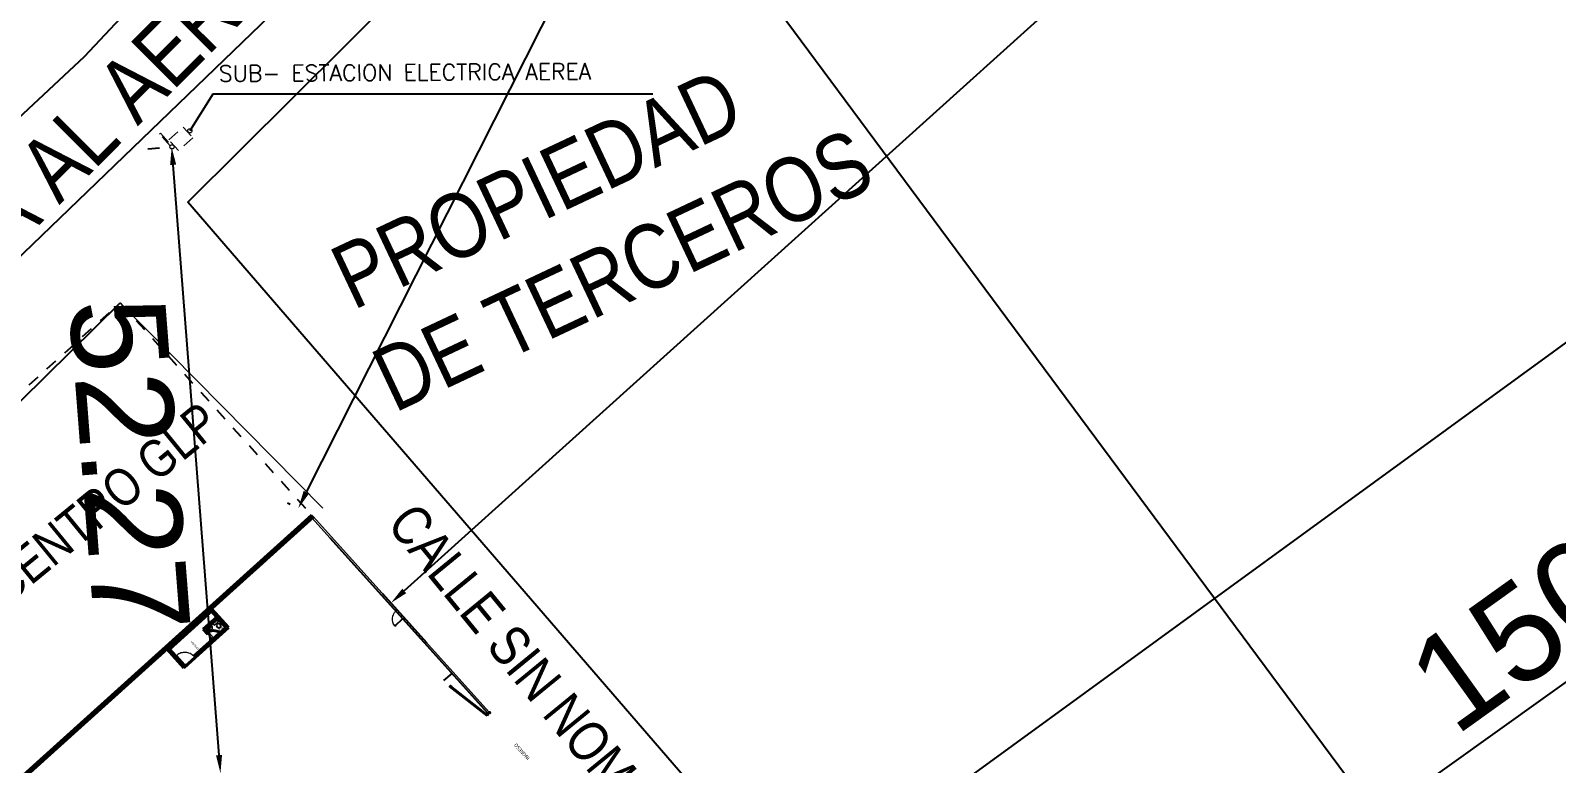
# Model space of a CAD drawing. Header units: metres. Extents: x -2639 to -2278, y 1912 to 2089.
# Drawn here: x -2350.7 to -2338, y 2050.33 to 2056.43 of the extents above; entities that cross this region are included whole.
import ezdxf

# ---------------------------------------------------------------- set-up
doc = ezdxf.new("R2010")
doc.units = ezdxf.units.M
for name, pattern in [('CENTER', [50.8, 31.75, -6.35, 6.35, -6.35]), ('DASHED2', [0.375, 0.25, -0.125]), ('DesignArq-linea-continua-2010', [0]), ('HIDDEN', [0.375, 0.25, -0.125])]:
    doc.linetypes.add(name, pattern=pattern)
for name, color, linetype, lineweight in [('0.2', 2, 'Continuous', 9), ('ESTIL - S.H. -  2012', 94, 'DesignArq-linea-continua-2010', 15), ('muro02', 3, 'Continuous', 18), ('MUROS', 1, 'Continuous', 40), ('proyeccion', 5, 'HIDDEN', 13), ('puerta', 6, 'Continuous', 15), ('T-TITULOS', 4, 'DASHED2', 5), ('VIAS', 8, 'HIDDEN', 9)]:
    doc.layers.add(name, color=color, linetype=linetype, lineweight=lineweight)
for name, color, linetype in [('015', 40, 'Continuous'), ('4', 5, 'Continuous'), ('AMBIENTES', 3, 'Continuous'), ('TEXTURA PISO', 252, 'Continuous')]:
    doc.layers.add(name, color=color, linetype=linetype)
doc.styles.add('ARIAL NARROW', font='ARIALN.TTF')
doc.styles.add('ROMANS', font='romans.shx')
doc.styles.get("Standard").update_dxf_attribs({"font": 'arial.ttf'})
doc.styles.add('TITLEINFO', font='arial.ttf', dxfattribs={"height": 0.2})
doc.styles.add('TITULOS', font='tahoma.ttf', dxfattribs={"height": 0.3})
doc.dimstyles.new('1-5000', dxfattribs={"dimtxt": 0.8, "dimasz": 0.15, "dimexe": 0.1, "dimexo": 0.2, "dimgap": 0.15, "dimtad": 2, "dimlfac": 10, "dimzin": 12, "dimdsep": 46, "dimtxsty": 'Standard', "dimcen": 0.2, "dimclrd": 1, "dimclre": 1, "dimclrt": 2, "dimadec": 5, "dimazin": 0, "dimtm": 1e-09, "dimtfac": 1, "dimtix": 1, "dimtmove": 0, "dimatfit": 3, "dimfxl": 0, "dimarcsym": 0})

# ---------------------------------------------------------------- blocks, each defined once
blk = doc.blocks.new('*D54')
at = {"color": 1, "lineweight": -2}
for p, q in [((-2331.11, 2055.563), (-2331.32, 2055.856)), ((-2343.341, 2047.128), (-2331.384, 2055.688)), ((-2343.312, 2046.829), (-2343.522, 2047.122))]:
    blk.add_line(p, q, dxfattribs=at)
at = {"color": 1}
for points in [[(-2331.398, 2055.708), (-2331.369, 2055.667), (-2331.262, 2055.775)], [(-2343.356, 2047.149), (-2343.327, 2047.108), (-2343.463, 2047.041)]]:
    blk.add_solid(points, dxfattribs=at)
at = {"layer": 'Defpoints', "color": 0}
for p in [(-2331.262, 2055.775), (-2330.994, 2055.401), (-2343.195, 2046.666)]:
    blk.add_point(p, dxfattribs=at)
at = {"color": 2, "insert": (-2337.688, 2051.862), "char_height": 0.8, "attachment_point": 5, "rotation": 35.596}
blk.add_mtext('150.05', dxfattribs=at)
blk = doc.blocks.new('*D56')
at = {"color": 1, "lineweight": -2}
for p, q in [((-2286.321, 2068.902), (-2286.376, 2069.044)), ((-2343.147, 2046.956), (-2286.48, 2068.897)), ((-2343.268, 2046.853), (-2343.323, 2046.996))]:
    blk.add_line(p, q, dxfattribs=at)
at = {"color": 1}
for points in [[(-2286.489, 2068.92), (-2286.471, 2068.874), (-2286.34, 2068.951)], [(-2343.156, 2046.98), (-2343.138, 2046.933), (-2343.287, 2046.902)]]:
    blk.add_solid(points, dxfattribs=at)
at = {"layer": 'Defpoints', "color": 0}
for p in [(-2286.34, 2068.951), (-2286.249, 2068.715), (-2343.195, 2046.666)]:
    blk.add_point(p, dxfattribs=at)
at = {"color": 2, "insert": (-2315.015, 2058.447), "char_height": 0.8, "attachment_point": 5, "rotation": 21.1656}
blk.add_mtext('610.66', dxfattribs=at)
blk = doc.blocks.new('*D64')
at = {"color": 1, "lineweight": -2}
for p, q in [((-2349.721, 2055.443), (-2349.624, 2055.451)), ((-2349.13, 2050.397), (-2349.512, 2055.309)), ((-2349.315, 2050.232), (-2349.218, 2050.24))]:
    blk.add_line(p, q, dxfattribs=at)
at = {"color": 1}
for points in [[(-2349.487, 2055.311), (-2349.537, 2055.307), (-2349.524, 2055.458)], [(-2349.105, 2050.399), (-2349.155, 2050.395), (-2349.118, 2050.247)]]:
    blk.add_solid(points, dxfattribs=at)
at = {"layer": 'Defpoints', "color": 0}
for p in [(-2349.524, 2055.458), (-2349.521, 2055.459), (-2349.115, 2050.248)]:
    blk.add_point(p, dxfattribs=at)
at = {"color": 2, "insert": (-2349.878, 2052.809), "char_height": 0.8, "attachment_point": 5, "rotation": 274.4556}
blk.add_mtext('52.27', dxfattribs=at)
blk = doc.blocks.new('*D68')
at = {"color": 1, "lineweight": -2}
for p, q in [((-2298.422, 2079.518), (-2299.946, 2081.61)), ((-2300.008, 2081.441), (-2344.657, 2048.928)), ((-2343.313, 2046.828), (-2344.837, 2048.92))]:
    blk.add_line(p, q, dxfattribs=at)
at = {"color": 1}
for points in [[(-2300.023, 2081.461), (-2299.994, 2081.42), (-2299.887, 2081.529)], [(-2344.671, 2048.948), (-2344.642, 2048.908), (-2344.778, 2048.84)]]:
    blk.add_solid(points, dxfattribs=at)
at = {"layer": 'Defpoints', "color": 0}
for p in [(-2298.305, 2079.356), (-2344.778, 2048.84), (-2343.195, 2046.666)]:
    blk.add_point(p, dxfattribs=at)
at = {"color": 2, "insert": (-2322.661, 2065.636), "char_height": 0.8, "attachment_point": 5, "rotation": 36.0622}
blk.add_mtext('555.32', dxfattribs=at)
blk = doc.blocks.new('*D69')
at = {"color": 1, "lineweight": -2}
for p, q in [((-2342.93, 2063.599), (-2342.953, 2063.611)), ((-2342.932, 2063.432), (-2348.404, 2052.584)), ((-2348.537, 2052.484), (-2348.561, 2052.495))]:
    blk.add_line(p, q, dxfattribs=at)
at = {"color": 1}
for points in [[(-2342.954, 2063.444), (-2342.909, 2063.421), (-2342.864, 2063.566)], [(-2348.426, 2052.596), (-2348.382, 2052.573), (-2348.471, 2052.45)]]:
    blk.add_solid(points, dxfattribs=at)
at = {"layer": 'Defpoints', "color": 0}
for p in [(-2342.751, 2063.509), (-2348.471, 2052.45), (-2348.358, 2052.393)]:
    blk.add_point(p, dxfattribs=at)
at = {"color": 2, "insert": (-2346.166, 2058.26), "char_height": 0.8, "attachment_point": 5, "rotation": 63.2317}
blk.add_mtext('124.5', dxfattribs=at)
blk = doc.blocks.new('*D70')
at = {"color": 1, "lineweight": -2}
for p, q in [((-2332.518, 2064.748), (-2332.885, 2065.155)), ((-2332.929, 2064.981), (-2347.589, 2051.764)), ((-2347.4, 2051.331), (-2347.767, 2051.738))]:
    blk.add_line(p, q, dxfattribs=at)
at = {"color": 1}
for points in [[(-2332.946, 2064.999), (-2332.912, 2064.962), (-2332.818, 2065.081)], [(-2347.606, 2051.782), (-2347.572, 2051.745), (-2347.7, 2051.663)]]:
    blk.add_solid(points, dxfattribs=at)
at = {"layer": 'Defpoints', "color": 0}
for p in [(-2332.384, 2064.6), (-2347.7, 2051.663), (-2347.267, 2051.182)]:
    blk.add_point(p, dxfattribs=at)
at = {"color": 2, "insert": (-2340.633, 2058.787), "char_height": 0.8, "attachment_point": 5, "rotation": 42.0362}
blk.add_mtext('200.38', dxfattribs=at)
blk = doc.blocks.new('COSTA GAS_ CASCO$0$P-100')
at = {"layer": 'puerta', "color": 9}
for p, q in [((0.04, 0), (0, 0)), ((0, -0.15), (0, 0)), ((0.04, -0.11), (0.04, 0)), ((0.95, 0), (1, 0)), ((0.95, -0.11), (0.95, 0)), ((1, -0.15), (1, 0)), ((0.03, -0.15), (0, -0.15)), ((0, -1.03), (0, -0.99)), ((0.03, -0.99), (0, -0.99)), ((0.03, -1.02), (0, -1.03)), ((0.04, -0.11), (0.03, -0.11)), ((0.03, -0.15), (0.03, -0.11)), ((0.03, -1), (0.03, -0.99)), ((0.04, -0.99), (0.03, -0.99)), ((0.03, -1), (0.03, -0.99)), ((0.03, -1), (0.03, -1)), ((0.03, -1), (0.03, -1.02)), ((0.03, -1), (0.03, -1.02)), ((0.03, -1), (0.03, -1.02)), ((0.03, -1), (0.03, -1)), ((0.03, -1), (0.03, -1)), ((0.03, -1.02), (0.03, -1.02)), ((0.03, -1.02), (0.03, -1.02)), ((0.03, -1.02), (0.03, -1.02)), ((0.03, -1.02), (0.03, -1.02)), ((0.04, -1.02), (0.03, -1.02)), ((0.03, -1.02), (0.03, -1.02)), ((0.04, -0.15), (0.04, -1.06)), ((0.04, -0.15), (0.08, -0.15)), ((0.04, -0.98), (0.04, -1.03)), ((0.04, -0.98), (0.04, -0.99)), ((0.04, -0.98), (0.04, -0.98)), ((0.04, -0.99), (0.04, -1.02)), ((0.04, -1.03), (0.04, -1.02)), ((0.04, -1.03), (0.04, -1.03)), ((0.04, -1.06), (0.08, -1.06)), ((0.08, -1.06), (0.08, -0.15)), ((0.08, -0.98), (0.08, -1.03)), ((0.08, -0.98), (0.09, -0.99)), ((0.08, -0.98), (0.08, -0.98)), ((0.08, -1.01), (0.08, -1.01)), ((0.08, -1.01), (0.08, -1.01)), ((0.08, -1.03), (0.09, -1.02)), ((0.08, -1.03), (0.08, -1.03)), ((0.09, -0.99), (0.09, -1.02)), ((0.09, -0.99), (0.09, -0.99)), ((0.09, -1), (0.09, -0.99)), ((0.09, -1), (0.1, -1)), ((0.09, -1), (0.09, -1.02)), ((0.09, -1.02), (0.1, -1.02)), ((0.09, -1.02), (0.09, -1.02)), ((0.09, -1.02), (0.09, -1.02)), ((0.1, -1), (0.1, -0.99)), ((0.1, -0.99), (0.12, -0.99)), ((0.1, -1), (0.1, -1.02)), ((0.1, -1), (0.1, -1.02)), ((0.1, -1), (0.1, -1)), ((0.1, -1), (0.1, -1)), ((0.1, -1.02), (0.1, -1.02)), ((0.1, -1.02), (0.1, -1.02)), ((0.1, -1.02), (0.1, -1.02)), ((0.1, -1.02), (0.12, -1.03)), ((0.12, -1.03), (0.12, -0.99)), ((0.95, -0.11), (0.96, -0.11)), ((0.96, -0.15), (0.96, -0.11)), ((0.96, -0.15), (1, -0.15))]:
    blk.add_line(p, q, dxfattribs=at)
blk.add_arc((0.04, -0.15), 0.91, 272.2042, 0, dxfattribs=at)
blk = doc.blocks.new('Design - WC - sifonjet 2020')
at = {"color": 251, "lineweight": 5}
for p, q in [((0, 0.23), (0, -0.23)), ((0.02, 0.24), (0.16, 0.24)), ((0.18, 0.23), (0.19, 0.22)), ((0.02, -0.24), (0.16, -0.24)), ((0.18, -0.23), (0.19, -0.22))]:
    blk.add_line(p, q, dxfattribs=at)
for centre in [(0.26, 0.07), (0.26, -0.07)]:
    blk.add_circle(centre, 0.0085, dxfattribs=at)
for centre, radius, start, end in [((0.02, 0.23), 0.018, 90, 180), ((0.16, 0.22), 0.022, 27.6324, 90), ((0.15, 0.2), 0.04, 0.7825, 27.6324), ((-14.82, 0), 15.01, 359.2175, 0.7825), ((0.19, 0.34), 0.245, 270.713, 305.2874), ((0.45, 0), 0.146, 148.5255, 178.5459), ((0.5, -0.13), 0.326, 105.8831, 120.8734), ((0.43, 0.01), 0.12, 113.9462, 150.0779), ((0.46, -0.04), 0.176, 91.5786, 115.3674), ((0.46, -0.03), 0.22, 91.189, 103.811), ((0.46, -0.08), 0.269, 69.0166, 90.0157), ((0.46, -0.1), 0.235, 71.8463, 90.0731), ((0.47, -0.03), 0.166, 42.2457, 70.8149), ((0.47, -0.03), 0.213, 39.6207, 68.2728), ((0.49, 0), 0.134, 0.5109, 38.4072), ((0.49, 0), 0.134, 321.5928, 359.4891), ((0.49, 0), 0.178, 0.4086, 36.5935), ((0.02, -0.23), 0.018, 180, 270), ((0.16, -0.22), 0.022, 270, 332.3676), ((0.19, -0.34), 0.245, 54.7126, 89.287), ((0.15, -0.2), 0.04, 332.3676, 359.2175), ((0.45, 0), 0.146, 181.4541, 211.4745), ((0.43, -0.01), 0.12, 209.9221, 246.0538), ((0.5, 0.13), 0.326, 239.1266, 254.1169), ((0.46, 0.04), 0.176, 244.6326, 268.4214), ((0.46, 0.03), 0.22, 256.189, 268.811), ((0.46, 0.1), 0.235, 269.9269, 288.1537), ((0.46, 0.08), 0.269, 269.9843, 290.9834), ((0.47, 0.03), 0.166, 289.1851, 317.7543), ((0.47, 0.03), 0.213, 291.7272, 320.3793), ((0.49, 0), 0.178, 323.4065, 359.5914)]:
    blk.add_arc(centre, radius, start, end, dxfattribs=at)
blk = doc.blocks.new('Design - Lav Sifon Jet 2020')
at = {"color": 251, "lineweight": 5}
for p, q in [((-0.19, 0), (0.19, 0)), ((-0.2, -0.14), (-0.2, -0.01)), ((-0.17, -0.11), (-0.17, -0.14)), ((-0.13, -0.08), (-0.01, -0.08)), ((-0.03, -0.04), (-0.08, -0.04)), ((-0.05, -0.01), (-0.05, -0.07)), ((-0.05, -0.02), (0.05, -0.02)), ((-0.05, -0.06), (-0.01, -0.06)), ((-0.01, -0.12), (-0.02, -0.04)), ((-0.01, -0.04), (-0.01, -0.12)), ((-0.01, -0.04), (0.01, -0.04)), ((0, -0.02), (0, -0.13)), ((0.01, -0.04), (0.01, -0.12)), ((0.02, -0.04), (0.01, -0.12)), ((0.01, -0.06), (0.05, -0.06)), ((0.01, -0.08), (0.13, -0.08)), ((0.03, -0.04), (0.08, -0.04)), ((0.05, -0.01), (0.05, -0.07)), ((0.17, -0.11), (0.17, -0.14)), ((0.2, -0.01), (0.2, -0.14))]:
    blk.add_line(p, q, dxfattribs=at)
for centre, radius in [((-0.05, -0.04), 0.02), ((-0.05, -0.04), 0.0138), ((0, -0.04), 0.00882), ((0.05, -0.04), 0.02), ((0.05, -0.04), 0.0138)]:
    blk.add_circle(centre, radius, dxfattribs=at)
for centre, radius, start, end in [((-0.19, -0.01), 0.0133, 90, 180), ((-0.07, -0.14), 0.131, 180.0592, 208.6664), ((-0.04, -0.12), 0.169, 208.6072, 232.7836), ((-0.13, -0.11), 0.0333, 90, 180), ((-0.07, -0.14), 0.0972, 180, 208.6072), ((-0.04, -0.12), 0.135, 208.6072, 232.7836), ((-0.01, -0.09), 0.205, 232.7836, 252.5368), ((-0.01, -0.09), 0.171, 232.7836, 252.5368), ((0, -0.05), 0.252, 252.5368, 270), ((-0.05, -0.04), 0.0232, 90, 270), ((0, -0.05), 0.219, 252.5368, 270), ((0, -0.04), 0.0155, 0, 180), ((0, -0.12), 0.0167, 130.8111, 48.3707), ((0, -0.12), 0.0198, 124.2576, 55.1183), ((0, -0.12), 0.01, 176.8519, 3.1481), ((0, -0.05), 0.219, 270, 287.4632), ((0, -0.05), 0.252, 270, 287.4632), ((0.05, -0.04), 0.0232, 270, 90), ((0.01, -0.09), 0.171, 287.4632, 307.2164), ((0.01, -0.09), 0.205, 287.4632, 307.2164), ((0.04, -0.12), 0.135, 307.2164, 331.3928), ((0.13, -0.11), 0.0333, 0, 90), ((0.04, -0.12), 0.169, 307.2164, 331.3928), ((0.07, -0.14), 0.0972, 331.3928, 0), ((0.07, -0.14), 0.131, 331.3928, 0), ((0.19, -0.01), 0.0133, 0, 90)]:
    blk.add_arc(centre, radius, start, end, dxfattribs=at)
blk = doc.blocks.new('CASCO ZETA GAS')
at = {"linetype": 'HIDDEN', "ltscale": 0.2}
for p, q in [((2112.02, 1210.65), (2112.02, 1176.44)), ((2112.02, 1176.44), (2088.22, 1176.44))]:
    blk.add_line(p, q, dxfattribs=at)
at = {"color": 9}
for p, q in [((2066.05, 1176.44), (2066.05, 1176.53)), ((2066.05, 1176.53), (2066.08, 1176.53)), ((2066.08, 1176.53), (2066.08, 1176.66))]:
    blk.add_line(p, q, dxfattribs=at)
for points in [[(2066.04, 1176.78), (2069.95, 1177.47), (2069.97, 1177.41), (2066.06, 1176.72)], [(2069.97, 1177.41), (2069.84, 1177.38), (2069.84, 1177.34), (2069.97, 1177.36)], [(2066.06, 1176.72), (2066.19, 1176.74), (2066.19, 1176.7), (2066.06, 1176.67)]]:
    blk.add_lwpolyline(points, close=True, dxfattribs=at)
blk.add_lwpolyline([(2066.08, 1176.66), (2066.16, 1176.66), (2066.16, 1176.39), (2066.05, 1176.39), (2066.05, 1176.53)], dxfattribs=at)
at = {"layer": '0.2'}
blk.add_line((2088.22, 1176.44), (2088.02, 1176.44), dxfattribs=at)
at = {"layer": '015'}
blk.add_line((2066.16, 1176.59), (2085.79, 1176.59), dxfattribs=at)
at = {"layer": 'muro02'}
for p, q in [((2077.66, 1176.59), (2088.02, 1176.59)), ((2077.66, 1176.44), (2077.66, 1176.59)), ((2077.66, 1176.44), (2088.02, 1176.44))]:
    blk.add_line(p, q, dxfattribs=at)
blk.add_lwpolyline([(2066.16, 1176.59), (2076.7, 1176.59), (2076.7, 1176.44), (2066.16, 1176.44)], dxfattribs=at)
at = {"layer": 'MUROS'}
for p, q in [((2088.02, 1210.85), (2088.02, 1176.44)), ((2088.22, 1210.65), (2088.22, 1176.44)), ((2088.02, 1187.89), (2088.02, 1193.89)), ((2088.02, 1193.74), (2088.02, 1182.39)), ((2085.92, 1192.84), (2085.92, 1191.59)), ((2085.92, 1192.84), (2088.02, 1192.84)), ((2085.92, 1192.69), (2087.87, 1192.69)), ((2085.92, 1187.84), (2085.92, 1192.69)), ((2086.07, 1192.59), (2085.92, 1192.59)), ((2086.07, 1192.69), (2086.07, 1192.59)), ((2086.07, 1192.59), (2086.07, 1192.69)), ((2087.87, 1187.99), (2087.87, 1192.69)), ((2086.07, 1187.99), (2086.07, 1191.59)), ((2087.22, 1189.49), (2086.67, 1189.49)), ((2087.07, 1189.34), (2086.67, 1189.34)), ((2087.07, 1187.99), (2087.07, 1189.34)), ((2087.22, 1187.99), (2087.22, 1189.49)), ((2087.57, 1187.84), (2085.92, 1187.84)), ((2085.92, 1187.84), (2088.02, 1187.84)), ((2086.07, 1187.99), (2087.87, 1187.99)), ((2087.87, 1187.99), (2087.82, 1187.99)), ((2087.87, 1187.84), (2087.82, 1187.84)), ((2088.02, 1185.84), (2088.02, 1181.79))]:
    blk.add_line(p, q, dxfattribs=at)
blk.add_arc((2085.98, 1189.47), 0.787, 276.1793, 1.3, dxfattribs=at)
at = {"layer": 'TEXTURA PISO'}
blk.add_line((2070.63, 1177.49), (2070.63, 1176.59), dxfattribs=at)
at = {"layer": 'VIAS', "linetype": 'CENTER'}
for p, q in [((2085.92, 1192.59), (2085.92, 1191.59)), ((2087.07, 1192.64), (2086.07, 1192.64)), ((2087.07, 1192.59), (2086.07, 1192.59)), ((2087.07, 1192.59), (2087.07, 1192.64)), ((2086.07, 1191.59), (2085.92, 1191.59)), ((2086.87, 1189.49), (2086.07, 1189.49)), ((2086.87, 1189.34), (2086.07, 1189.34))]:
    blk.add_line(p, q, dxfattribs=at)
blk.add_arc((2086.07, 1192.59), 1, 270, 360, dxfattribs=at)
at = {"layer": 'ESTIL - S.H. -  2012', "color": 251, "lineweight": 5, "rotation": 180}
blk.add_blockref('Design - WC - sifonjet 2020', (2087.04, 1188.35), dxfattribs=at)
at = {"layer": 'ESTIL - S.H. -  2012', "color": 251, "lineweight": 5, "extrusion": (0, 0, -1), "xscale": -1, "zscale": -1, "rotation": 90}
blk.add_blockref('Design - Lav Sifon Jet 2020', (-2087.03, 1189), dxfattribs=at)
at = {"layer": 'puerta', "linetype": 'ByBlock', "ltscale": 3, "xscale": -0.9702687673786414, "yscale": 0.9702687673791885, "zscale": 0.970268767378913, "rotation": 180}
blk.add_blockref('COSTA GAS_ CASCO$0$P-100', (2076.69, 1176.44), dxfattribs=at)
at = {"layer": 'AMBIENTES', "ltscale": 0.015, "style": 'TITLEINFO', "width": 1.35}
blk.add_text('sshh', height=0.15, rotation=270, dxfattribs=at).set_placement((2086.23, 1188.75))
at = {"layer": 'AMBIENTES', "ltscale": 0.015, "insert": (2086.69, 1191), "char_height": 0.156, "width": 0.0033, "attachment_point": 2, "style": 'TITLEINFO'}
blk.add_mtext('OFICINA', dxfattribs=at)
at = {"layer": 'T-TITULOS', "insert": (2061.06, 1176.78), "char_height": 0.3, "width": 4.893, "attachment_point": 1, "style": 'TITULOS'}
blk.add_mtext('INGRESO', dxfattribs=at)

msp = doc.modelspace()

# ---------------------------------------------------------------- linework, layer by layer
at = {"color": 1}
for p, q in [((-2349.1821, 2055.8972), (-2349.3728, 2055.5924)), ((-2345.5211, 2055.8982), (-2349.1821, 2055.8972))]:
    msp.add_line(p, q, dxfattribs=at)
msp.add_line((-2353.5093, 2050.653), (-2349.9521, 2054.1611))
at = {"color": 253}
for points in [[(-2323.5872, 2084.5962), (-2324.7031, 2078.5919), (-2325.4164, 2077.3542), (-2327.6471, 2075.6921), (-2331.3759, 2073.2954), (-2334.3226, 2070.9796), (-2337.1216, 2068.8748), (-2339.9834, 2066.3286), (-2343.3717, 2062.8772), (-2346.7181, 2059.973), (-2350.2529, 2056.2067), (-2353.4317, 2053.2381), (-2356.441, 2050.3563), (-2357.4081, 2049.9361), (-2357.4506, 2049.9354)], [(-2357.4506, 2048.8209), (-2356.7105, 2049.2929), (-2355.4315, 2050.2205), (-2353.7282, 2051.8095), (-2353.2636, 2052.1618), (-2342.4062, 2062.6227), (-2338.8346, 2066.4385), (-2334.8946, 2069.7377), (-2331.5377, 2072.0726), (-2327.6324, 2074.5585), (-2324.8738, 2076.8201), (-2324.0519, 2077.8893), (-2322.9979, 2083.6669)]]:
    msp.add_lwpolyline(points, dxfattribs=at)
at = {"color": 2}
msp.add_lwpolyline([(-2342.3859, 2046.8906), (-2349.3906, 2054.9997), (-2345.8776, 2058.4898), (-2338.2846, 2048.2472), (-2342.3859, 2046.8906)], dxfattribs=at)
at = {"layer": '0.2'}
msp.add_line((-2349.9521, 2054.1611), (-2348.2669, 2052.4523), dxfattribs=at)
at = {"layer": '015'}
msp.add_line((-2352.3879, 2051.759), (-2349.9521, 2054.1611), dxfattribs=at)
at = {"layer": 'muro02'}
for centre in [(-2349.3728, 2055.5924), (-2349.5214, 2055.4585)]:
    msp.add_circle(centre, 0.0175, dxfattribs=at)
at = {"layer": 'proyeccion', "linetype": 'HIDDEN', "ltscale": 0.025}
msp.add_lwpolyline([(-2349.5364, 2055.4676), (-2349.6256, 2055.5665), (-2349.6181, 2055.5733), (-2349.5288, 2055.4744)], dxfattribs=at)
msp.add_lwpolyline([(-2349.4664, 2055.4274), (-2349.5467, 2055.5165), (-2349.4279, 2055.6236), (-2349.3475, 2055.5345)], close=True, dxfattribs=at)

# ---------------------------------------------------------------- block references
at = {"xscale": 0.1, "yscale": 0.1, "zscale": 0.1, "rotation": 132.0361737343117}
msp.add_blockref('CASCO ZETA GAS', (-2121.1544, 1976.0712), dxfattribs=at)

# ---------------------------------------------------------------- texts
at = {"color": 1, "style": 'ROMANS'}
msp.add_text('SUB- ESTACION ELECTRICA AEREA', height=0.134369, rotation=0.34363, dxfattribs=at).set_placement((-2349.1316, 2056.0014, 994.8977))
at = {"layer": '4', "color": 1, "linetype": 'Continuous', "style": 'ARIAL NARROW'}
for s, height, rotation, p in [('CARRETERA AL AEROPUERTO', 0.537866, 45.0711, (-2353.2636, 2052.1618)), ('GASOCENTRO GLP', 0.312154, 39.27943, (-2351.6962, 2050.9866)), ('CALLE SIN NOMBRE', 0.330603, 309.27943, (-2347.7431, 2052.3143))]:
    msp.add_text(s, height=height, rotation=rotation, dxfattribs=at).set_placement(p)
at = {"layer": '4', "color": 3, "linetype": 'Continuous', "style": 'ARIAL NARROW'}
for s, height, p in [('PROPIEDAD', 0.53787, (-2348.0133, 2054.0962)), ('DE TERCEROS', 0.537866, (-2347.6701, 2053.2424))]:
    msp.add_text(s, height=height, rotation=25.24111, dxfattribs=at).set_placement(p)

# ---------------------------------------------------------------- dimensions: what is measured, and where the dimension line sits
for p1, p2, distance, picture, middle in [((-2298.3047, 2079.3559), (-2343.1954, 2046.6665), -2.6882, '*D68', (-2322.6614, 2065.6359)), ((-2343.1954, 2046.6665), (-2286.249, 2068.7151), 0.2529, '*D56', (-2315.0151, 2058.4474)), ((-2332.3837, 2064.5997), (-2347.2665, 2051.1822), -0.6479, '*D70', (-2340.6331, 2058.7872)), ((-2342.7512, 2063.5092), (-2348.3585, 2052.3935), -0.1265, '*D69', (-2346.1664, 2058.2598)), ((-2343.1954, 2046.6665), (-2330.9939, 2055.4006), 0.4604, '*D54', (-2337.6877, 2051.862)), ((-2349.1153, 2050.2476), (-2349.5214, 2055.4585), 0.0026, '*D64', (-2349.8778, 2052.8095))]:
    dim = msp.add_aligned_dim(p1=p1, p2=p2, distance=distance, dimstyle='1-5000')
    dim.commit()
    dim.dimension.update_dxf_attribs({"geometry": picture, "text_midpoint": middle})

doc.saveas('drawing.dxf')
